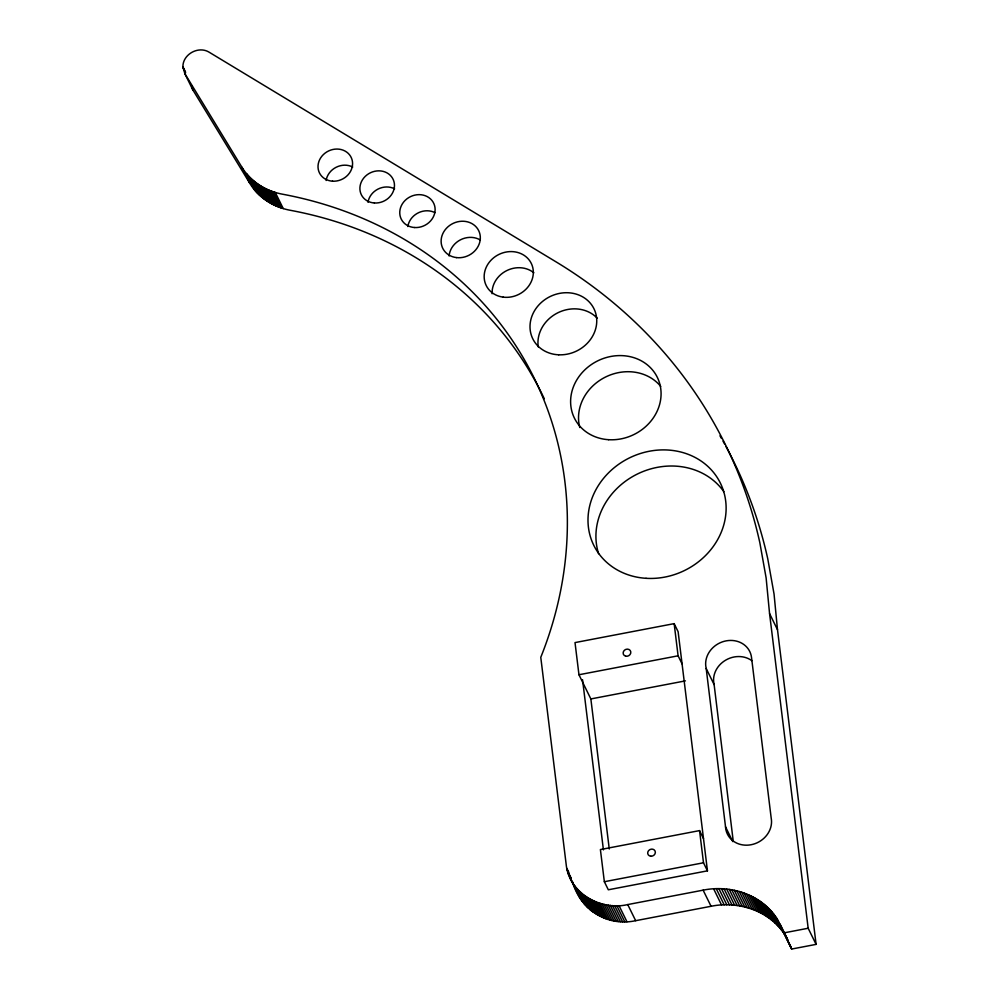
<?xml version="1.0" encoding="UTF-8"?>
<svg xmlns="http://www.w3.org/2000/svg" width="999" height="999" viewBox="0 0 999 999"><rect width="100%" height="100%" fill="white"/><g stroke="black" fill="none" stroke-linecap="round" stroke-linejoin="round"><path stroke-width="1.5" d="M182.904 66.733C182.792 54.258 198.439 45.592 209.116 52.185L555.943 261.8A544.405 483.778 -26.2 0 1 759.852 542.782L766.121 577.909L769.567 613.598L808.166 928.246L816.096 944.38L791.645 949.05L776.46 917.919C761.001 894.317 730.094 884.577 703.121 890.159L627.734 904.57C600.836 911.013 568.968 893.206 566.171 864.41L540.771 657.33A405.744 360.552 -26.2 0 0 282.355 194.168A69.056 61.364 -26.2 0 1 275.299 192.445C261.638 188.386 249.313 179.483 241.895 167.208L184.852 73.664L182.904 66.733L185.539 72.115M703.508 838.673L699.55 830.606L600.399 849.562L604.345 881.717L608.316 889.784L707.454 870.841L678.121 631.705L674.15 623.638L575.012 642.594L578.958 674.75L590.859 698.938L609.265 849M578.958 674.75L678.096 655.806L682.067 663.873M590.859 698.938L685.426 680.868M604.345 881.717L703.496 862.774L707.454 870.841M572.464 881.618C580.207 909.577 606.917 926.935 635.664 920.691L711.063 906.28C738.036 900.698 768.93 910.451 784.402 934.04M808.166 928.246L783.716 932.929L776.46 917.919M184.852 73.664L192.782 89.798L249.825 183.329C257.255 195.604 269.568 204.508 283.241 208.579A69.056 61.364 -26.2 0 0 290.297 210.29A405.744 360.552 -26.2 0 1 544.28 398.738M785.689 936.051L786.887 938.111M769.567 613.598L777.497 629.732L816.096 944.38M706.193 668.493L725.524 826.822A23.514 20.892 -26.2 0 0 751.086 844.742A23.514 20.892 -26.2 0 0 771.191 818.094L751.523 657.479A23.501 20.892 -26.2 0 0 726.261 640.846A23.501 20.892 -26.2 0 0 705.744 665.883L706.193 668.493L714.123 684.615L733.266 841.408M780.082 924.1L788.011 940.221M777.746 919.929L791.645 949.05M782.929 930.668L790.871 946.79M775.099 915.946L783.041 932.067M773.663 914.035L781.593 930.156M772.14 912.174L780.069 928.296M770.541 910.376L778.483 926.498M768.88 908.628L776.822 924.762M767.145 906.955L775.087 923.076M765.346 905.331L773.276 921.453M725.524 826.822L732.791 841.595M763.473 903.783L771.403 919.904M761.538 902.297L769.48 918.418M759.552 900.873L767.482 917.007M757.492 899.537L765.434 915.658M755.381 898.263L763.323 914.385M753.221 897.065L761.151 913.186M751.011 895.941L758.94 912.062M748.75 894.892L756.68 911.013M746.44 893.918L754.37 910.052M744.08 893.031L752.022 909.152M741.695 892.219L749.625 908.353M739.272 891.495L747.202 907.616M736.8 890.846L744.742 906.98M734.315 890.284L742.245 906.405M731.792 889.809L739.722 905.931M729.245 889.41L737.187 905.531M726.685 889.098L734.615 905.231M724.1 888.873L732.03 905.007M721.49 888.735L729.432 904.857M718.88 888.685L726.81 904.807M716.258 888.71L724.188 904.844M713.636 888.835L721.565 904.957M703.121 890.159L711.063 906.28M627.734 904.57L635.664 920.691M275.299 192.445L283.241 208.579M274.325 192.145L282.255 208.267M273.339 191.82L281.281 207.954M272.377 191.483L280.307 207.617M271.403 191.134L279.345 207.268M270.454 190.772L278.384 206.893M269.505 190.397L277.435 206.518M268.569 189.997L276.498 206.119M267.632 189.585L275.574 205.719M266.708 189.161L274.65 205.294M619.005 905.594L626.935 921.715M265.796 188.724L273.738 204.857M264.897 188.274L272.827 204.408M263.998 187.812L271.928 203.933M616.82 905.656L624.75 921.777M263.112 187.337L271.041 203.459M262.238 186.838L270.167 202.959M261.363 186.338L269.305 202.46M260.514 185.814L268.444 201.935M614.647 905.631L622.577 921.752M259.665 185.277L267.595 201.398M258.828 184.728L266.758 200.861M258.004 184.166L265.934 200.3M612.474 905.531L620.416 921.652M257.193 183.604L265.122 199.725M256.381 183.017L264.323 199.138M255.594 182.417L263.524 198.539M254.807 181.806L262.749 197.927M254.046 181.181L261.975 197.303M610.327 905.344L618.269 921.478M253.284 180.544L261.214 196.666M252.535 179.895L260.477 196.016M251.81 179.233L259.74 195.367M251.086 178.559L259.016 194.693M250.374 177.884L258.316 194.006M608.191 905.094L616.133 921.215M249.688 177.185L257.617 193.307M249.001 176.486L256.93 192.607M248.326 175.762L256.268 191.895M247.677 175.037L255.607 191.159M247.04 174.301L254.97 190.422M246.403 173.551L254.345 189.673M606.081 904.744L614.023 920.878M241.895 167.208L249.825 183.329M603.995 904.332L611.925 920.454M601.935 903.833L609.865 919.967M599.899 903.258L607.842 919.392M597.902 902.609L605.844 918.743M595.941 901.885L603.883 918.019M594.018 901.086L601.96 917.219M182.929 67.557L185.577 72.927M592.145 900.224L600.074 916.345M590.309 899.275L598.239 915.396M588.523 898.263L596.453 914.385M586.788 897.177L594.717 913.311M585.102 896.028L593.031 912.162M583.478 894.817L591.408 910.951M581.905 893.543L589.847 909.664M580.407 892.207L588.336 908.328M578.958 890.808L586.888 906.93M577.584 889.36L585.514 905.481M566.833 868.356L568.818 872.389M576.273 887.849L584.203 903.97M567.295 870.291L571.253 878.358M575.037 886.288L582.966 902.409M567.832 872.214L571.141 878.933M573.863 884.677L581.793 900.798M568.456 874.1L580.706 899.137M569.942 877.784L579.682 897.439M191.633 86.126L192.782 89.798M714.123 684.615L713.673 682.017A23.501 20.892 -26.2 0 1 726.098 659.902A23.501 20.892 -26.2 0 1 751.785 660.626M674.15 623.638L678.096 655.806M699.55 830.606L703.496 862.774M582.554 679.757L603.421 849.887M777.497 629.732L774.05 594.03L767.781 558.903A544.405 483.778 -26.2 0 0 725.998 446.565M719.979 435.814A544.405 483.778 -26.2 0 1 721.515 438.486M723.026 441.171A544.405 483.778 -26.2 0 1 724.525 443.868M598.601 553.721A70.529 62.675 -26.2 0 1 637.1 474.163A70.529 62.675 -26.2 0 1 723.813 491.633M579.795 427.51A46.204 41.059 -26.2 0 1 605.069 377.26A46.204 41.059 -26.2 0 1 660.739 386.426M538.236 346.89A34.078 30.282 -26.2 0 1 558.141 312.637A34.078 30.282 -26.2 0 1 597.302 318.256M492.107 293.731A25.112 22.315 -26.2 0 1 506.618 270.667A25.112 22.315 -26.2 0 1 533.841 272.777M449.1 255.969A20.017 17.795 -26.2 0 1 460.502 239.797A20.017 17.795 -26.2 0 1 480.344 240.01M407.842 226.548A18.057 16.046 -26.2 0 1 434.99 212.65M368.007 202.298A17.657 15.684 -26.2 0 1 394.605 188.836M326.124 180.494A17.657 15.684 -26.2 0 1 352.709 167.033M625.636 656.143A3.921 3.484 -26.2 0 0 630.769 651.785A3.921 3.484 -26.2 0 0 624.55 650.149A3.921 3.484 -26.2 0 0 625.636 656.143M650.948 856.23A3.921 3.484 -26.2 0 0 655.094 851.061A3.921 3.484 -26.2 0 0 648.513 850.711A3.921 3.484 -26.2 0 0 650.948 856.23M646.041 578.309A70.529 62.675 -26.2 0 0 721.615 485.814A70.529 62.675 -26.2 0 0 603.521 478.384A70.529 62.675 -26.2 0 0 646.041 578.309M608.616 439.697A46.204 41.059 -26.2 0 0 658.129 379.108A46.204 41.059 -26.2 0 0 580.769 374.25A46.204 41.059 -26.2 0 0 608.616 439.697M558.753 354.807A34.078 30.282 -26.2 0 0 594.318 309.49A34.078 30.282 -26.2 0 0 537.062 307.043A34.078 30.282 -26.2 0 0 558.753 354.807M503.184 297.14A25.112 22.315 -26.2 0 0 532.267 265.784A25.112 22.315 -26.2 0 0 490.784 260.464A25.112 22.315 -26.2 0 0 503.184 297.14M456.431 257.592A20.017 17.795 -26.2 0 0 479.433 232.43A20.017 17.795 -26.2 0 0 446.291 228.434A20.017 17.795 -26.2 0 0 456.431 257.592M414.672 227.535A18.057 16.046 -26.2 0 0 433.941 203.784A18.057 16.046 -26.2 0 0 403.683 201.998A18.057 16.046 -26.2 0 0 414.672 227.535M374.413 202.984A17.657 15.684 -26.2 0 0 393.356 179.845A17.657 15.684 -26.2 0 0 363.798 177.959A17.657 15.684 -26.2 0 0 374.413 202.984M332.53 181.181A17.657 15.684 -26.2 0 0 351.461 158.042A17.657 15.684 -26.2 0 0 321.915 156.156A17.657 15.684 -26.2 0 0 332.53 181.181"/></g></svg>
